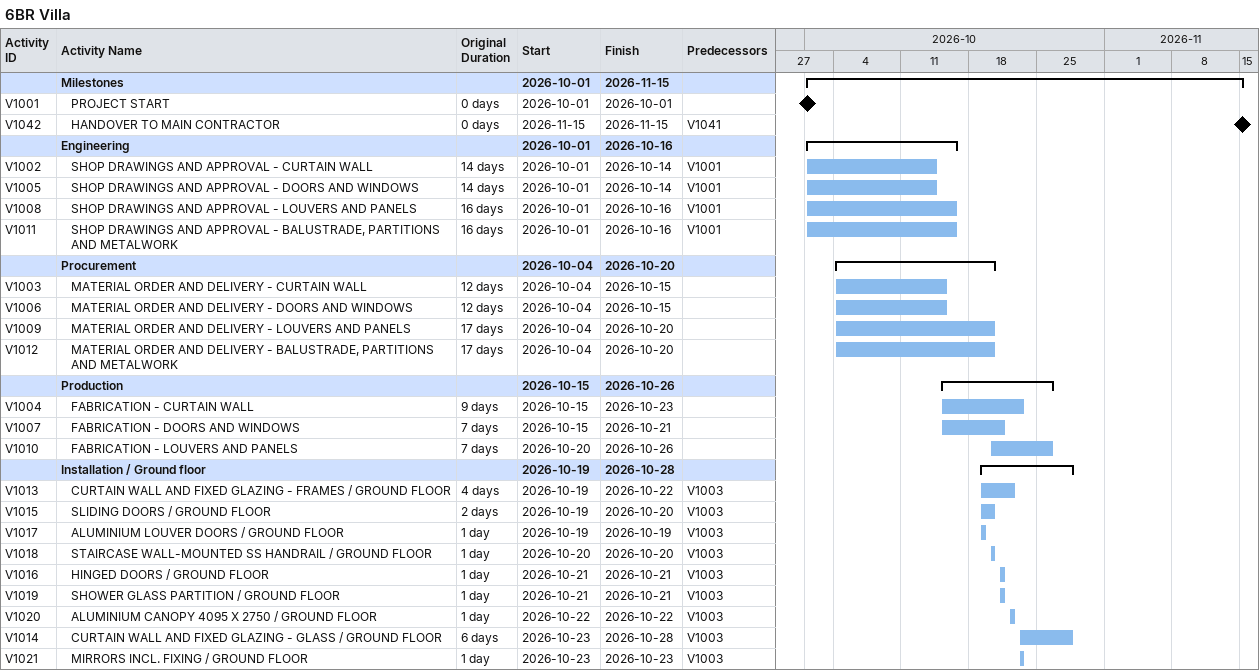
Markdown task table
6BR Villa

| ID | Level | Task | Original duration | Start | Finish | Predecessors |
|---|---|---|---|---|---|---|
|  | 1 | **Milestones** |  | 2026-10-01 | 2026-11-15 |  |
| V1001 | 2 | PROJECT START | 0d | 2026-10-01 | 2026-10-01 |  |
| V1042 | 2 | HANDOVER TO MAIN CONTRACTOR | 0d | 2026-11-15 | 2026-11-15 | V1041 |
|  | 1 | **Engineering** |  | 2026-10-01 | 2026-10-16 |  |
| V1002 | 2 | SHOP DRAWINGS AND APPROVAL - CURTAIN WALL | 14d | 2026-10-01 | 2026-10-14 | V1001 |
| V1005 | 2 | SHOP DRAWINGS AND APPROVAL - DOORS AND WINDOWS | 14d | 2026-10-01 | 2026-10-14 | V1001 |
| V1008 | 2 | SHOP DRAWINGS AND APPROVAL - LOUVERS AND PANELS | 16d | 2026-10-01 | 2026-10-16 | V1001 |
| V1011 | 2 | SHOP DRAWINGS AND APPROVAL - BALUSTRADE, PARTITIONS AND METALWORK | 16d | 2026-10-01 | 2026-10-16 | V1001 |
|  | 1 | **Procurement** |  | 2026-10-04 | 2026-10-20 |  |
| V1003 | 2 | MATERIAL ORDER AND DELIVERY - CURTAIN WALL | 12d | 2026-10-04 | 2026-10-15 |  |
| V1006 | 2 | MATERIAL ORDER AND DELIVERY - DOORS AND WINDOWS | 12d | 2026-10-04 | 2026-10-15 |  |
| V1009 | 2 | MATERIAL ORDER AND DELIVERY - LOUVERS AND PANELS | 17d | 2026-10-04 | 2026-10-20 |  |
| V1012 | 2 | MATERIAL ORDER AND DELIVERY - BALUSTRADE, PARTITIONS AND METALWORK | 17d | 2026-10-04 | 2026-10-20 |  |
|  | 1 | **Production** |  | 2026-10-15 | 2026-10-26 |  |
| V1004 | 2 | FABRICATION - CURTAIN WALL | 9d | 2026-10-15 | 2026-10-23 |  |
| V1007 | 2 | FABRICATION - DOORS AND WINDOWS | 7d | 2026-10-15 | 2026-10-21 |  |
| V1010 | 2 | FABRICATION - LOUVERS AND PANELS | 7d | 2026-10-20 | 2026-10-26 |  |
|  | 1 | **Installation / Ground floor** |  | 2026-10-19 | 2026-10-28 |  |
| V1013 | 2 | CURTAIN WALL AND FIXED GLAZING - FRAMES / GROUND FLOOR | 4d | 2026-10-19 | 2026-10-22 | V1003 |
| V1015 | 2 | SLIDING DOORS / GROUND FLOOR | 2d | 2026-10-19 | 2026-10-20 | V1003 |
| V1017 | 2 | ALUMINIUM LOUVER DOORS / GROUND FLOOR | 1d | 2026-10-19 | 2026-10-19 | V1003 |
| V1018 | 2 | STAIRCASE WALL-MOUNTED SS HANDRAIL / GROUND FLOOR | 1d | 2026-10-20 | 2026-10-20 | V1003 |
| V1016 | 2 | HINGED DOORS / GROUND FLOOR | 1d | 2026-10-21 | 2026-10-21 | V1003 |
| V1019 | 2 | SHOWER GLASS PARTITION / GROUND FLOOR | 1d | 2026-10-21 | 2026-10-21 | V1003 |
| V1020 | 2 | ALUMINIUM CANOPY 4095 X 2750 / GROUND FLOOR | 1d | 2026-10-22 | 2026-10-22 | V1003 |
| V1014 | 2 | CURTAIN WALL AND FIXED GLAZING - GLASS / GROUND FLOOR | 6d | 2026-10-23 | 2026-10-28 | V1003 |
| V1021 | 2 | MIRRORS INCL. FIXING / GROUND FLOOR | 1d | 2026-10-23 | 2026-10-23 | V1003 |
